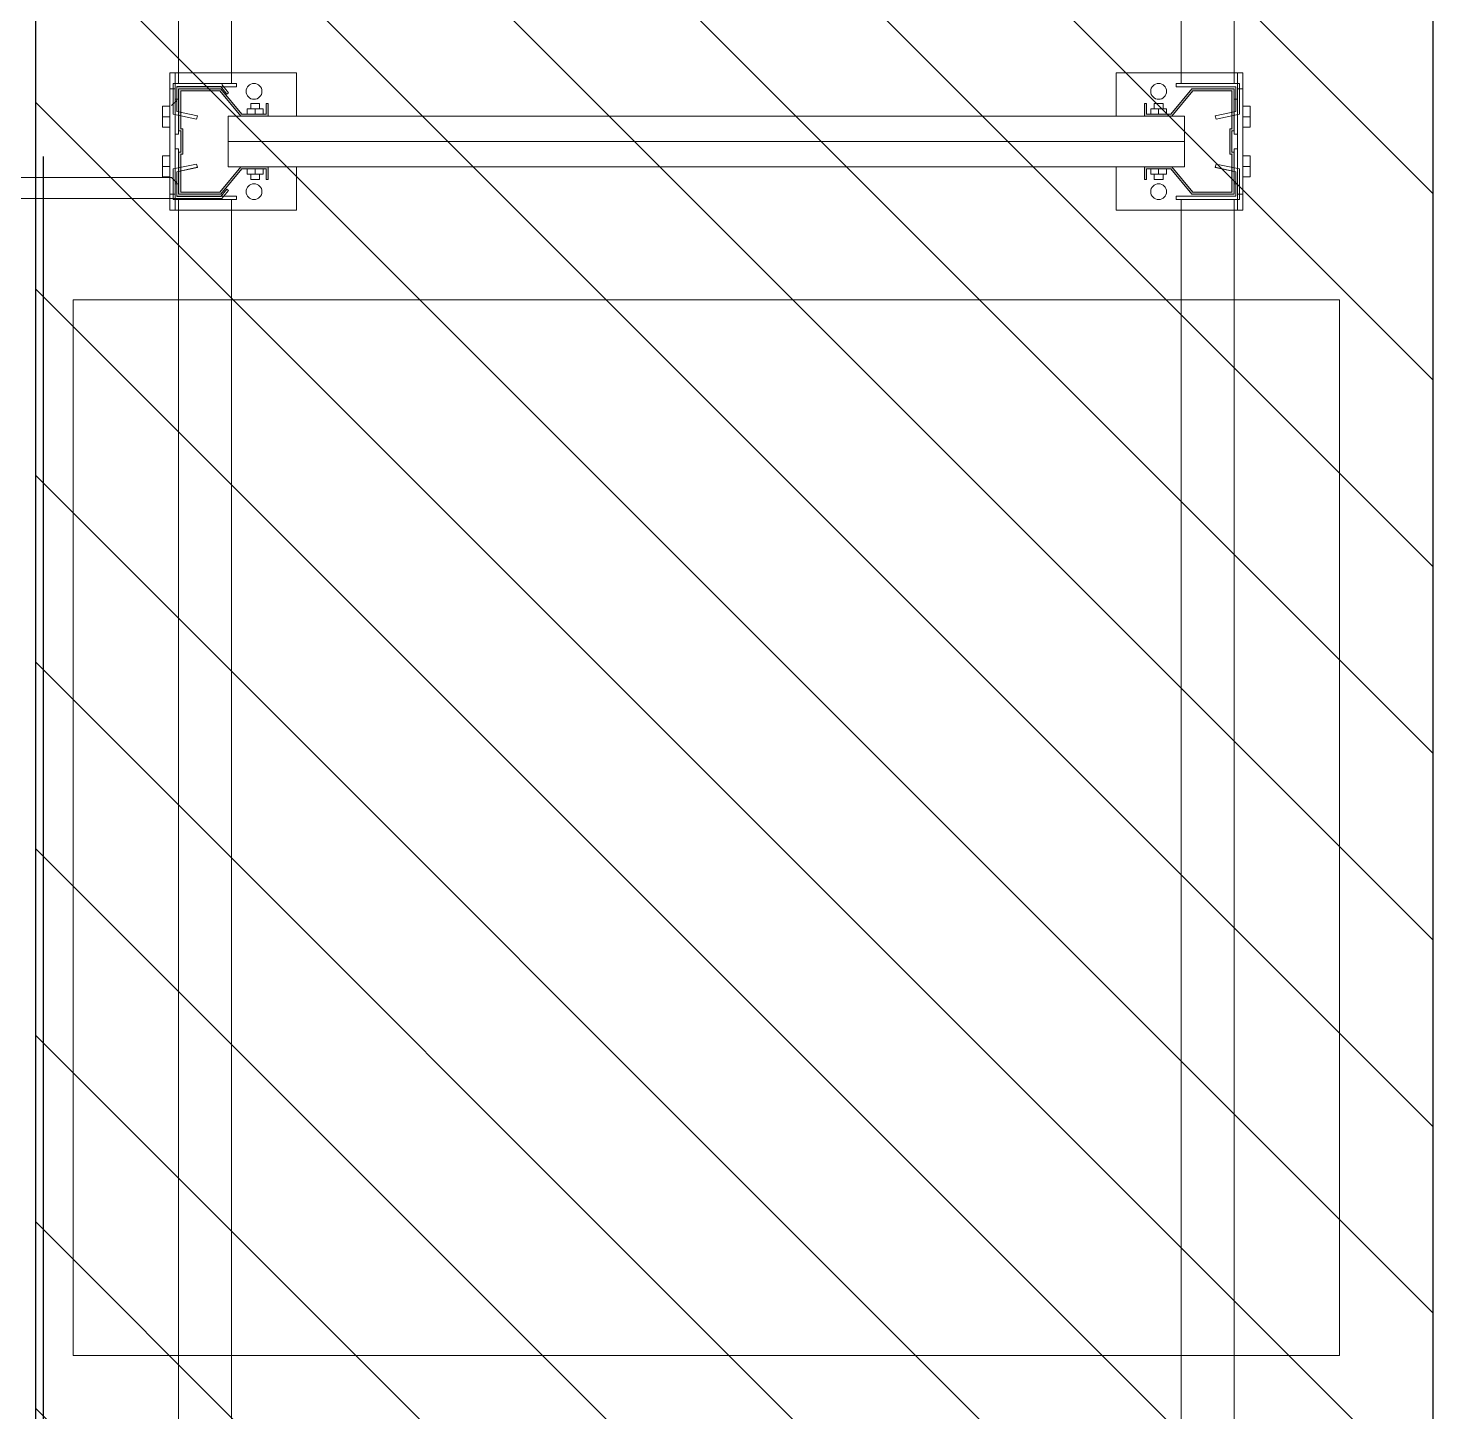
# Model space of a CAD drawing. Header units: metres. Extents: x 0 to 8715937, y -236336 to 216.
# Drawn here: x 146.633 to 147.964, y 74.391 to 75.702 of the extents above; entities that cross this region are included whole.
import ezdxf

# ---------------------------------------------------------------- set-up
doc = ezdxf.new("R2010")
doc.units = ezdxf.units.M
doc.header["$MEASUREMENT"] = 0
doc.linetypes.add('ACAD_ISO10W100', pattern=[18, 12, -3, 0, -3])
for name, color, linetype in [('0-BLOCK-EQUIPAMIENTO', 7, 'Continuous'), ('0-BLOCK-ESTRUCTURA', 7, 'Continuous'), ('AAA BAST', 5, 'Continuous'), ('AAA CONECT', 3, 'Continuous'), ('AAA LARG', 1, 'Continuous'), ('AAA PALLETS', 7, 'Continuous'), ('EJES', 251, 'ACAD_ISO10W100'), ('INSTALACIONES', 165, 'Continuous')]:
    doc.layers.add(name, color=color, linetype=linetype)

# ---------------------------------------------------------------- blocks, each defined once
blk = doc.blocks.new('DPM-ESTRUCTURA')
at = {"layer": 'EJES', "ltscale": 0.4}
blk.add_line((58.9278, 41.5801), (58.9278, 112.3301), dxfattribs=at)
blk = doc.blocks.new('1A MODULO D FTE')
at = {"layer": 'AAA BAST', "lineweight": 5}
for points in [[(-2.34, 0.415), (-2.34, 0.417), (-2.35, 0.417), (-2.35, 0.44), (-2.326, 0.46), (-2.326, 0.5), (-2.366, 0.5), (-2.366, 0.498), (-2.386, 0.498), (-2.386, 0.5), (-2.426, 0.5), (-2.426, 0.46), (-2.402, 0.44), (-2.402, 0.417), (-2.412, 0.417), (-2.412, 0.415), (-2.4, 0.415), (-2.4, 0.4409), (-2.424, 0.4609), (-2.424, 0.498), (-2.388, 0.498), (-2.388, 0.496), (-2.364, 0.496), (-2.364, 0.498), (-2.328, 0.498), (-2.328, 0.4609), (-2.352, 0.4409), (-2.352, 0.415)], [(-0.012, 0.415), (-0.012, 0.417), (-0.002, 0.417), (-0.002, 0.44), (-0.026, 0.46), (-0.026, 0.5), (0.014, 0.5), (0.014, 0.498), (0.034, 0.498), (0.034, 0.5), (0.074, 0.5), (0.074, 0.46), (0.05, 0.44), (0.05, 0.417), (0.06, 0.417), (0.06, 0.415), (0.048, 0.415), (0.048, 0.4409), (0.072, 0.4609), (0.072, 0.498), (0.036, 0.498), (0.036, 0.496), (0.012, 0.496), (0.012, 0.498), (-0.024, 0.498), (-0.024, 0.4609), (0, 0.4409), (0, 0.415)], [(-2.34, -0.415), (-2.34, -0.417), (-2.35, -0.417), (-2.35, -0.44), (-2.326, -0.46), (-2.326, -0.5), (-2.366, -0.5), (-2.366, -0.498), (-2.386, -0.498), (-2.386, -0.5), (-2.426, -0.5), (-2.426, -0.46), (-2.402, -0.44), (-2.402, -0.417), (-2.412, -0.417), (-2.412, -0.415), (-2.4, -0.415), (-2.4, -0.4409), (-2.424, -0.4609), (-2.424, -0.498), (-2.388, -0.498), (-2.388, -0.496), (-2.364, -0.496), (-2.364, -0.498), (-2.328, -0.498), (-2.328, -0.4609), (-2.352, -0.4409), (-2.352, -0.415)], [(-0.012, -0.415), (-0.012, -0.417), (-0.002, -0.417), (-0.002, -0.44), (-0.026, -0.46), (-0.026, -0.5), (0.014, -0.5), (0.014, -0.498), (0.034, -0.498), (0.034, -0.5), (0.074, -0.5), (0.074, -0.46), (0.05, -0.44), (0.05, -0.417), (0.06, -0.417), (0.06, -0.415), (0.048, -0.415), (0.048, -0.4409), (0.072, -0.4609), (0.072, -0.498), (0.036, -0.498), (0.036, -0.496), (0.012, -0.496), (0.012, -0.498), (-0.024, -0.498), (-0.024, -0.4609), (0, -0.4409), (0, -0.415)]]:
    blk.add_hatch(color=251, dxfattribs=at).paths.add_polyline_path(points)
at = {"layer": 'AAA BAST', "color": 251, "lineweight": 5}
for p, q in [((-2.426, 0.5082), (-2.441, 0.5082)), ((-2.441, 0.5082), (-2.441, 0.3882)), ((-2.326, 0.5082), (-2.426, 0.5082)), ((-2.426, 0.5082), (-2.426, 0.5032)), ((-2.3895, 0.5152), (-2.4095, 0.5152)), ((-2.4095, 0.5082), (-2.4095, 0.5152)), ((-2.3995, 0.5082), (-2.3995, 0.5152)), ((-2.3895, 0.5082), (-2.3895, 0.5152)), ((-2.3625, 0.5152), (-2.3425, 0.5152)), ((-2.3625, 0.5082), (-2.3625, 0.5152)), ((-2.3525, 0.5082), (-2.3525, 0.5152)), ((-2.3425, 0.5082), (-2.3425, 0.5152)), ((-2.326, 0.5032), (-2.326, 0.5082)), ((-2.311, 0.5082), (-2.326, 0.5082)), ((-2.311, 0.3882), (-2.311, 0.5082)), ((-0.041, 0.3882), (-0.041, 0.5082)), ((-0.041, 0.5082), (-0.026, 0.5082)), ((-0.026, 0.5032), (-0.026, 0.5082)), ((-0.026, 0.5082), (0.074, 0.5082)), ((0.0105, 0.5152), (-0.0095, 0.5152)), ((-0.0095, 0.5082), (-0.0095, 0.5152)), ((0.0005, 0.5082), (0.0005, 0.5152)), ((0.0105, 0.5082), (0.0105, 0.5152)), ((0.0375, 0.5152), (0.0575, 0.5152)), ((0.0375, 0.5082), (0.0375, 0.5152)), ((0.0475, 0.5082), (0.0475, 0.5152)), ((0.0575, 0.5082), (0.0575, 0.5152)), ((0.074, 0.5082), (0.074, 0.5032)), ((0.074, 0.5082), (0.089, 0.5082)), ((0.089, 0.5082), (0.089, 0.3882)), ((-2.426, 0.5032), (-2.441, 0.5032)), ((-2.426, 0.5032), (-2.326, 0.5032)), ((-2.386, 0.5), (-2.426, 0.5)), ((-2.426, 0.5), (-2.426, 0.46)), ((-2.424, 0.498), (-2.424, 0.4609)), ((-2.388, 0.498), (-2.424, 0.498)), ((-2.416, 0.5), (-2.416, 0.5032)), ((-2.416, 0.5032), (-2.383, 0.5032)), ((-2.388, 0.498), (-2.388, 0.496)), ((-2.364, 0.496), (-2.388, 0.496)), ((-2.386, 0.5), (-2.386, 0.498)), ((-2.386, 0.5), (-2.383, 0.5)), ((-2.366, 0.498), (-2.386, 0.498)), ((-2.383, 0.5), (-2.383, 0.5032)), ((-2.369, 0.5), (-2.369, 0.5032)), ((-2.366, 0.5), (-2.369, 0.5)), ((-2.326, 0.5), (-2.366, 0.5)), ((-2.366, 0.5), (-2.366, 0.498)), ((-2.328, 0.498), (-2.364, 0.498)), ((-2.364, 0.498), (-2.364, 0.496)), ((-2.336, 0.5), (-2.336, 0.5032)), ((-2.328, 0.498), (-2.328, 0.4609)), ((-2.326, 0.5032), (-2.311, 0.5032)), ((-2.326, 0.5), (-2.326, 0.46)), ((-0.026, 0.5032), (-0.041, 0.5032)), ((0.074, 0.5032), (-0.026, 0.5032)), ((-0.026, 0.5), (0.014, 0.5)), ((-0.026, 0.5), (-0.026, 0.46)), ((-0.024, 0.498), (-0.024, 0.4609)), ((-0.024, 0.498), (0.012, 0.498)), ((-0.016, 0.5), (-0.016, 0.5032)), ((0.012, 0.498), (0.012, 0.496)), ((0.012, 0.496), (0.036, 0.496)), ((0.014, 0.5), (0.014, 0.498)), ((0.014, 0.5), (0.017, 0.5)), ((0.014, 0.498), (0.034, 0.498)), ((0.017, 0.5), (0.017, 0.5032)), ((0.031, 0.5), (0.031, 0.5032)), ((0.064, 0.5032), (0.031, 0.5032)), ((0.034, 0.5), (0.031, 0.5)), ((0.034, 0.5), (0.074, 0.5)), ((0.034, 0.5), (0.034, 0.498)), ((0.036, 0.498), (0.072, 0.498)), ((0.036, 0.498), (0.036, 0.496)), ((0.064, 0.5), (0.064, 0.5032)), ((0.072, 0.498), (0.072, 0.4609)), ((0.074, 0.5032), (0.089, 0.5032)), ((0.074, 0.5), (0.074, 0.46)), ((-2.426, 0.46), (-2.402, 0.44)), ((-2.424, 0.4609), (-2.4, 0.4409)), ((-2.4, 0.453), (-2.376, 0.453)), ((-2.4, -0.453), (-2.4, 0.453)), ((-2.376, 0.453), (-2.352, 0.453)), ((-2.376, -0.453), (-2.376, 0.453)), ((-2.328, 0.4609), (-2.352, 0.4409)), ((-2.352, -0.453), (-2.352, 0.453)), ((-2.326, 0.46), (-2.35, 0.44)), ((-0.026, 0.46), (-0.002, 0.44)), ((-0.024, 0.4609), (0, 0.4409)), ((0.024, 0.453), (0, 0.453)), ((0, -0.453), (0, 0.453)), ((0.048, 0.453), (0.024, 0.453)), ((0.024, -0.453), (0.024, 0.453)), ((0.072, 0.4609), (0.048, 0.4409)), ((0.048, -0.453), (0.048, 0.453)), ((0.074, 0.46), (0.05, 0.44)), ((-2.402, 0.44), (-2.402, 0.417)), ((-2.4, 0.4409), (-2.4, 0.415)), ((-2.352, 0.4409), (-2.352, 0.415)), ((-2.35, 0.44), (-2.35, 0.417)), ((-0.002, 0.44), (-0.002, 0.417)), ((0, 0.4409), (0, 0.415)), ((0.048, 0.4409), (0.048, 0.415)), ((0.05, 0.44), (0.05, 0.417)), ((-2.402, 0.436), (-2.407, 0.436)), ((-2.407, 0.421), (-2.407, 0.436)), ((-2.402, 0.4285), (-2.407, 0.4285)), ((-2.345, 0.436), (-2.35, 0.436)), ((-2.35, 0.421), (-2.35, 0.436)), ((-2.345, 0.4285), (-2.35, 0.4285)), ((-2.345, 0.421), (-2.345, 0.436)), ((-2.345, 0.4328), (-2.34, 0.4328)), ((-2.34, 0.4243), (-2.34, 0.4328)), ((-0.007, 0.4328), (-0.012, 0.4328)), ((-0.012, 0.4243), (-0.012, 0.4328)), ((-0.007, 0.436), (-0.002, 0.436)), ((-0.007, 0.421), (-0.007, 0.436)), ((-0.007, 0.4285), (-0.002, 0.4285)), ((-0.002, 0.421), (-0.002, 0.436)), ((0.05, 0.436), (0.055, 0.436)), ((0.05, 0.4285), (0.055, 0.4285)), ((0.055, 0.421), (0.055, 0.436)), ((-2.402, 0.417), (-2.412, 0.417)), ((-2.412, 0.417), (-2.412, 0.415)), ((-2.4, 0.415), (-2.412, 0.415)), ((-2.402, 0.421), (-2.407, 0.421)), ((-2.352, 0.415), (-2.34, 0.415)), ((-2.345, 0.421), (-2.35, 0.421)), ((-2.35, 0.417), (-2.34, 0.417)), ((-2.345, 0.4243), (-2.34, 0.4243)), ((-2.34, 0.415), (-2.34, 0.417)), ((-0.007, 0.4243), (-0.012, 0.4243)), ((-0.002, 0.417), (-0.012, 0.417)), ((-0.012, 0.415), (-0.012, 0.417)), ((0, 0.415), (-0.012, 0.415)), ((-0.007, 0.421), (-0.002, 0.421)), ((0.048, 0.415), (0.06, 0.415)), ((0.05, 0.421), (0.055, 0.421)), ((0.05, 0.417), (0.06, 0.417)), ((0.06, 0.417), (0.06, 0.415)), ((-2.441, 0.3882), (-2.4, 0.3882)), ((-2.352, 0.3882), (-2.311, 0.3882)), ((0, 0.3882), (-0.041, 0.3882)), ((0.089, 0.3882), (0.048, 0.3882)), ((-2.441, -0.5082), (-2.441, -0.3882)), ((-2.441, -0.3882), (-2.4, -0.3882)), ((-2.352, -0.3882), (-2.311, -0.3882)), ((-2.311, -0.3882), (-2.311, -0.5082)), ((0, -0.3882), (-0.041, -0.3882)), ((-0.041, -0.3882), (-0.041, -0.5082)), ((0.089, -0.3882), (0.048, -0.3882)), ((0.089, -0.5082), (0.089, -0.3882)), ((-2.4, -0.415), (-2.412, -0.415)), ((-2.412, -0.417), (-2.412, -0.415)), ((-2.402, -0.417), (-2.412, -0.417)), ((-2.402, -0.4199), (-2.407, -0.4199)), ((-2.407, -0.4349), (-2.407, -0.4199)), ((-2.402, -0.44), (-2.402, -0.417)), ((-2.4, -0.4409), (-2.4, -0.415)), ((-2.352, -0.4409), (-2.352, -0.415)), ((-2.352, -0.415), (-2.34, -0.415)), ((-2.35, -0.44), (-2.35, -0.417)), ((-2.35, -0.417), (-2.34, -0.417)), ((-2.345, -0.4199), (-2.35, -0.4199)), ((-2.35, -0.4349), (-2.35, -0.4199)), ((-2.345, -0.4349), (-2.345, -0.4199)), ((-2.345, -0.4232), (-2.34, -0.4232)), ((-2.34, -0.415), (-2.34, -0.417)), ((-2.34, -0.4317), (-2.34, -0.4232)), ((0, -0.415), (-0.012, -0.415)), ((-0.012, -0.415), (-0.012, -0.417)), ((-0.002, -0.417), (-0.012, -0.417)), ((-0.007, -0.4232), (-0.012, -0.4232)), ((-0.012, -0.4317), (-0.012, -0.4232)), ((-0.007, -0.4199), (-0.002, -0.4199)), ((-0.007, -0.4349), (-0.007, -0.4199)), ((-0.002, -0.44), (-0.002, -0.417)), ((-0.002, -0.4349), (-0.002, -0.4199)), ((0, -0.4409), (0, -0.415)), ((0.048, -0.4409), (0.048, -0.415)), ((0.048, -0.415), (0.06, -0.415)), ((0.05, -0.44), (0.05, -0.417)), ((0.05, -0.417), (0.06, -0.417)), ((0.05, -0.4199), (0.055, -0.4199)), ((0.055, -0.4349), (0.055, -0.4199)), ((0.06, -0.417), (0.06, -0.415)), ((-2.402, -0.4274), (-2.407, -0.4274)), ((-2.402, -0.4349), (-2.407, -0.4349)), ((-2.345, -0.4274), (-2.35, -0.4274)), ((-2.345, -0.4349), (-2.35, -0.4349)), ((-2.345, -0.4317), (-2.34, -0.4317)), ((-0.007, -0.4317), (-0.012, -0.4317)), ((-0.007, -0.4274), (-0.002, -0.4274)), ((-0.007, -0.4349), (-0.002, -0.4349)), ((0.05, -0.4274), (0.055, -0.4274)), ((0.05, -0.4349), (0.055, -0.4349)), ((-2.426, -0.46), (-2.402, -0.44)), ((-2.424, -0.4609), (-2.4, -0.4409)), ((-2.328, -0.4609), (-2.352, -0.4409)), ((-2.326, -0.46), (-2.35, -0.44)), ((-0.026, -0.46), (-0.002, -0.44)), ((-0.024, -0.4609), (0, -0.4409)), ((0.072, -0.4609), (0.048, -0.4409)), ((0.074, -0.46), (0.05, -0.44)), ((-2.426, -0.5), (-2.426, -0.46)), ((-2.424, -0.498), (-2.424, -0.4609)), ((-2.4, -0.453), (-2.376, -0.453)), ((-2.376, -0.453), (-2.352, -0.453)), ((-2.328, -0.498), (-2.328, -0.4609)), ((-2.326, -0.5), (-2.326, -0.46)), ((-0.026, -0.5), (-0.026, -0.46)), ((-0.024, -0.498), (-0.024, -0.4609)), ((0.024, -0.453), (0, -0.453)), ((0.048, -0.453), (0.024, -0.453)), ((0.072, -0.498), (0.072, -0.4609)), ((0.074, -0.5), (0.074, -0.46)), ((-2.426, -0.5032), (-2.441, -0.5032)), ((-2.386, -0.5), (-2.426, -0.5)), ((-2.426, -0.5032), (-2.326, -0.5032)), ((-2.426, -0.5082), (-2.426, -0.5032)), ((-2.388, -0.498), (-2.424, -0.498)), ((-2.416, -0.5), (-2.416, -0.5032)), ((-2.416, -0.5032), (-2.383, -0.5032)), ((-2.388, -0.498), (-2.388, -0.496)), ((-2.364, -0.496), (-2.388, -0.496)), ((-2.366, -0.498), (-2.386, -0.498)), ((-2.386, -0.5), (-2.386, -0.498)), ((-2.386, -0.5), (-2.383, -0.5)), ((-2.383, -0.5), (-2.383, -0.5032)), ((-2.369, -0.5), (-2.369, -0.5032)), ((-2.366, -0.5), (-2.369, -0.5)), ((-2.366, -0.5), (-2.366, -0.498)), ((-2.326, -0.5), (-2.366, -0.5)), ((-2.364, -0.498), (-2.364, -0.496)), ((-2.328, -0.498), (-2.364, -0.498)), ((-2.336, -0.5), (-2.336, -0.5032)), ((-2.326, -0.5032), (-2.326, -0.5082)), ((-2.326, -0.5032), (-2.311, -0.5032)), ((-0.026, -0.5032), (-0.041, -0.5032)), ((-0.026, -0.5), (0.014, -0.5)), ((0.074, -0.5032), (-0.026, -0.5032)), ((-0.026, -0.5032), (-0.026, -0.5082)), ((-0.024, -0.498), (0.012, -0.498)), ((-0.016, -0.5), (-0.016, -0.5032)), ((0.012, -0.498), (0.012, -0.496)), ((0.012, -0.496), (0.036, -0.496)), ((0.014, -0.498), (0.034, -0.498)), ((0.014, -0.5), (0.014, -0.498)), ((0.014, -0.5), (0.017, -0.5)), ((0.017, -0.5), (0.017, -0.5032)), ((0.031, -0.5), (0.031, -0.5032)), ((0.034, -0.5), (0.031, -0.5)), ((0.064, -0.5032), (0.031, -0.5032)), ((0.034, -0.5), (0.034, -0.498)), ((0.034, -0.5), (0.074, -0.5)), ((0.036, -0.498), (0.036, -0.496)), ((0.036, -0.498), (0.072, -0.498)), ((0.064, -0.5), (0.064, -0.5032)), ((0.074, -0.5082), (0.074, -0.5032)), ((0.074, -0.5032), (0.089, -0.5032)), ((-2.426, -0.5082), (-2.441, -0.5082)), ((-2.326, -0.5082), (-2.426, -0.5082)), ((-2.4095, -0.5082), (-2.4095, -0.5152)), ((-2.3895, -0.5152), (-2.4095, -0.5152)), ((-2.3995, -0.5082), (-2.3995, -0.5152)), ((-2.3895, -0.5082), (-2.3895, -0.5152)), ((-2.3625, -0.5082), (-2.3625, -0.5152)), ((-2.3625, -0.5152), (-2.3425, -0.5152)), ((-2.3525, -0.5082), (-2.3525, -0.5152)), ((-2.3425, -0.5082), (-2.3425, -0.5152)), ((-2.311, -0.5082), (-2.326, -0.5082)), ((-0.041, -0.5082), (-0.026, -0.5082)), ((-0.026, -0.5082), (0.074, -0.5082)), ((-0.0095, -0.5082), (-0.0095, -0.5152)), ((0.0105, -0.5152), (-0.0095, -0.5152)), ((0.0005, -0.5082), (0.0005, -0.5152)), ((0.0105, -0.5082), (0.0105, -0.5152)), ((0.0375, -0.5082), (0.0375, -0.5152)), ((0.0375, -0.5152), (0.0575, -0.5152)), ((0.0475, -0.5082), (0.0475, -0.5152)), ((0.0575, -0.5082), (0.0575, -0.5152)), ((0.074, -0.5082), (0.089, -0.5082))]:
    blk.add_line(p, q, dxfattribs=at)
for centre in [(-2.4235, 0.4285), (-2.3285, 0.4285), (-0.0235, 0.4285), (0.0715, 0.4285), (-2.4235, -0.4285), (-2.3285, -0.4285), (-0.0235, -0.4285), (0.0715, -0.4285)]:
    blk.add_circle(centre, 0.0075, dxfattribs=at)
at = {"layer": 'AAA CONECT', "color": 251, "lineweight": 5}
for p, q in [((-2.4223, -0.4527), (-2.43, -0.4591)), ((-2.421, -0.4542), (-2.428, -0.46)), ((-2.428, -0.5016), (-2.428, -0.46)), ((-2.4223, -0.4527), (-2.421, -0.4542)), ((-2.3297, -0.4527), (-2.331, -0.4542)), ((-2.331, -0.4542), (-2.324, -0.46)), ((-2.3297, -0.4527), (-2.322, -0.4591)), ((-2.324, -0.5016), (-2.324, -0.46)), ((-0.0223, -0.4527), (-0.03, -0.4591)), ((-0.021, -0.4542), (-0.028, -0.46)), ((-0.028, -0.5016), (-0.028, -0.46)), ((-0.0223, -0.4527), (-0.021, -0.4542)), ((-2.428, -0.5016), (-2.415, -0.5016)), ((-2.41, -0.5066), (-2.415, -0.5016)), ((-2.342, -0.5066), (-2.337, -0.5016)), ((-2.324, -0.5016), (-2.337, -0.5016)), ((-0.028, -0.5016), (-0.015, -0.5016)), ((-0.01, -0.5066), (-0.015, -0.5016))]:
    blk.add_line(p, q, dxfattribs=at)
at = {"layer": 'AAA CONECT', "color": 251, "lineweight": 5, "ltscale": 0.21}
for p, q in [((-2.43, -0.4591), (-2.43, -0.7909)), ((-0.03, -0.4591), (-0.03, -0.7909)), ((-2.41, -0.5066), (-2.41, -0.7434)), ((-0.01, -0.5066), (-0.01, -0.7434))]:
    blk.add_line(p, q, dxfattribs=at)
at = {"layer": 'AAA LARG', "color": 251, "lineweight": 5}
for p, q in [((-2.35, 0.505), (-2.3547, 0.4829)), ((-2.3474, 0.5018), (-2.3516, 0.4822)), ((-2.35, 0.505), (-2.321, 0.505)), ((-2.3242, 0.5018), (-2.3474, 0.5018)), ((-2.3242, 0.445), (-2.3242, 0.5018)), ((-2.321, 0.505), (-2.321, 0.445)), ((-2.321, 0.5), (-0.031, 0.5)), ((-0.002, 0.505), (-0.031, 0.505)), ((-0.031, 0.505), (-0.031, 0.445)), ((-0.0278, 0.445), (-0.0278, 0.5018)), ((-0.0278, 0.5018), (-0.0046, 0.5018)), ((-0.0046, 0.5018), (-0.0004, 0.4822)), ((-0.002, 0.505), (0.0027, 0.4829)), ((-2.3516, 0.4822), (-2.3547, 0.4829)), ((-0.0004, 0.4822), (0.0027, 0.4829)), ((-2.321, 0.445), (-2.3242, 0.445)), ((-2.321, 0.45), (-0.031, 0.45)), ((-0.031, 0.445), (-0.0278, 0.445)), ((-2.321, -0.445), (-2.3242, -0.445)), ((-2.3242, -0.445), (-2.3242, -0.5018)), ((-2.321, -0.505), (-2.321, -0.445)), ((-2.321, -0.45), (-0.031, -0.45)), ((-0.031, -0.505), (-0.031, -0.445)), ((-0.031, -0.445), (-0.0278, -0.445)), ((-0.0278, -0.445), (-0.0278, -0.5018)), ((-2.3516, -0.4822), (-2.3547, -0.4829)), ((-2.35, -0.505), (-2.3547, -0.4829)), ((-2.3474, -0.5018), (-2.3516, -0.4822)), ((-0.0046, -0.5018), (-0.0004, -0.4822)), ((-0.002, -0.505), (0.0027, -0.4829)), ((-0.0004, -0.4822), (0.0027, -0.4829)), ((-2.35, -0.505), (-2.321, -0.505)), ((-2.3242, -0.5018), (-2.3474, -0.5018)), ((-2.321, -0.5), (-0.031, -0.5)), ((-0.002, -0.505), (-0.031, -0.505)), ((-0.0278, -0.5018), (-0.0046, -0.5018))]:
    blk.add_line(p, q, dxfattribs=at)
at = {"layer": 'AAA PALLETS', "color": 251, "lineweight": 5, "ltscale": 0.21}
for p, q in [((-0.126, 0.6), (-1.126, 0.6)), ((-1.126, 0.6), (-1.126, -0.6)), ((-0.126, -0.6), (-0.126, 0.6)), ((-1.126, -0.6), (-0.126, -0.6))]:
    blk.add_line(p, q, dxfattribs=at)
blk = doc.blocks.new('DPM-EQUIPAMIENTO')
at = {"layer": 'INSTALACIONES', "ltscale": 0.1}
h = blk.add_hatch(dxfattribs=at)
h.set_pattern_fill('ANSI31', color=256, angle=-90)
h.set_pattern_definition([(315, (-83.11901, 870.19236), (0.088388348, 0.088388348), [])])
h.paths.add_polyline_path([(60.2442, 87.7545), (60.2442, 73.2183), (58.9206, 73.2183), (58.9206, 87.7545)])
blk.add_lwpolyline([(60.2442, 87.7545), (60.2442, 73.1703), (58.9206, 73.1703), (58.9206, 87.7545)], close=True, dxfattribs=at)
at = {"layer": 'AAA BAST', "xscale": -1, "rotation": 270}
for p in [(59.5558, 77.9703), (59.5558, 75.5703)]:
    blk.add_blockref('1A MODULO D FTE', p, dxfattribs=at)

msp = doc.modelspace()

# ---------------------------------------------------------------- hatches: boundary and pattern name
at = {"layer": 'AAA BAST', "lineweight": 5}
for points in [[(146.8608, 75.5583), (146.8588, 75.5583), (146.8588, 75.5683), (146.8358, 75.5683), (146.8158, 75.5443), (146.7758, 75.5443), (146.7758, 75.5843), (146.7778, 75.5843), (146.7778, 75.6043), (146.7758, 75.6043), (146.7758, 75.6443), (146.8158, 75.6443), (146.8358, 75.6203), (146.8588, 75.6203), (146.8588, 75.6303), (146.8608, 75.6303), (146.8608, 75.6183), (146.8349, 75.6183), (146.8149, 75.6423), (146.7778, 75.6423), (146.7778, 75.6063), (146.7798, 75.6063), (146.7798, 75.5823), (146.7778, 75.5823), (146.7778, 75.5463), (146.8149, 75.5463), (146.8349, 75.5703), (146.8608, 75.5703)], [(146.8608, 75.6303), (146.8588, 75.6303), (146.8588, 75.6203), (146.8358, 75.6203), (146.8158, 75.6443), (146.7758, 75.6443), (146.7758, 75.6043), (146.7778, 75.6043), (146.7778, 75.5843), (146.7758, 75.5843), (146.7758, 75.5443), (146.8158, 75.5443), (146.8358, 75.5683), (146.8588, 75.5683), (146.8588, 75.5583), (146.8608, 75.5583), (146.8608, 75.5703), (146.8349, 75.5703), (146.8149, 75.5463), (146.7778, 75.5463), (146.7778, 75.5823), (146.7798, 75.5823), (146.7798, 75.6063), (146.7778, 75.6063), (146.7778, 75.6423), (146.8149, 75.6423), (146.8349, 75.6183), (146.8608, 75.6183)], [(147.6908, 75.5583), (147.6928, 75.5583), (147.6928, 75.5683), (147.7158, 75.5683), (147.7358, 75.5443), (147.7758, 75.5443), (147.7758, 75.5843), (147.7738, 75.5843), (147.7738, 75.6043), (147.7758, 75.6043), (147.7758, 75.6443), (147.7358, 75.6443), (147.7158, 75.6203), (147.6928, 75.6203), (147.6928, 75.6303), (147.6908, 75.6303), (147.6908, 75.6183), (147.7167, 75.6183), (147.7367, 75.6423), (147.7738, 75.6423), (147.7738, 75.6063), (147.7718, 75.6063), (147.7718, 75.5823), (147.7738, 75.5823), (147.7738, 75.5463), (147.7367, 75.5463), (147.7167, 75.5703), (147.6908, 75.5703)], [(147.6908, 75.6303), (147.6928, 75.6303), (147.6928, 75.6203), (147.7158, 75.6203), (147.7358, 75.6443), (147.7758, 75.6443), (147.7758, 75.6043), (147.7738, 75.6043), (147.7738, 75.5843), (147.7758, 75.5843), (147.7758, 75.5443), (147.7358, 75.5443), (147.7158, 75.5683), (147.6928, 75.5683), (147.6928, 75.5583), (147.6908, 75.5583), (147.6908, 75.5703), (147.7167, 75.5703), (147.7367, 75.5463), (147.7738, 75.5463), (147.7738, 75.5823), (147.7718, 75.5823), (147.7718, 75.6063), (147.7738, 75.6063), (147.7738, 75.6423), (147.7367, 75.6423), (147.7167, 75.6183), (147.6908, 75.6183)]]:
    msp.add_hatch(color=251, dxfattribs=at).paths.add_polyline_path(points)

# ---------------------------------------------------------------- linework, layer by layer
at = {"layer": 'AAA BAST', "color": 251, "lineweight": 5}
for p, q in [((146.7676, 75.6443), (146.7676, 75.6593)), ((146.7676, 75.6593), (146.8876, 75.6593)), ((146.8876, 75.6593), (146.7676, 75.6593)), ((146.7676, 75.6593), (146.7676, 75.6443)), ((146.7726, 75.6443), (146.7726, 75.6593)), ((146.7726, 75.6443), (146.7726, 75.6593)), ((146.8876, 75.6593), (146.8876, 75.6183)), ((146.8876, 75.6183), (146.8876, 75.6593)), ((147.784, 75.6593), (147.664, 75.6593)), ((147.664, 75.6593), (147.664, 75.6183)), ((147.664, 75.6183), (147.664, 75.6593)), ((147.664, 75.6593), (147.784, 75.6593)), ((147.779, 75.6443), (147.779, 75.6593)), ((147.779, 75.6443), (147.779, 75.6593)), ((147.784, 75.6443), (147.784, 75.6593)), ((147.784, 75.6593), (147.784, 75.6443)), ((146.7676, 75.5443), (146.7676, 75.6443)), ((146.7676, 75.6443), (146.7726, 75.6443)), ((146.7726, 75.6443), (146.7676, 75.6443)), ((146.7676, 75.6443), (146.7676, 75.5443)), ((146.7726, 75.6443), (146.7726, 75.5443)), ((146.7726, 75.5443), (146.7726, 75.6443)), ((146.7758, 75.6043), (146.7758, 75.6443)), ((146.7758, 75.6443), (146.8158, 75.6443)), ((146.7758, 75.6443), (146.7758, 75.6043)), ((146.7758, 75.6443), (146.8158, 75.6443)), ((146.7778, 75.6423), (146.8149, 75.6423)), ((146.7778, 75.6063), (146.7778, 75.6423)), ((146.7778, 75.6423), (146.8149, 75.6423)), ((146.7778, 75.6423), (146.7778, 75.6063)), ((146.8149, 75.6423), (146.8349, 75.6183)), ((146.8149, 75.6423), (146.8349, 75.6183)), ((146.8158, 75.6443), (146.8358, 75.6203)), ((146.8158, 75.6443), (146.8358, 75.6203)), ((147.7358, 75.6443), (147.7158, 75.6203)), ((147.7358, 75.6443), (147.7158, 75.6203)), ((147.7367, 75.6423), (147.7167, 75.6183)), ((147.7367, 75.6423), (147.7167, 75.6183)), ((147.7758, 75.6443), (147.7358, 75.6443)), ((147.7758, 75.6443), (147.7358, 75.6443)), ((147.7738, 75.6423), (147.7367, 75.6423)), ((147.7738, 75.6423), (147.7367, 75.6423)), ((147.7738, 75.6063), (147.7738, 75.6423)), ((147.7738, 75.6423), (147.7738, 75.6063)), ((147.7758, 75.6043), (147.7758, 75.6443)), ((147.7758, 75.6443), (147.7758, 75.6043)), ((147.779, 75.6443), (147.779, 75.5443)), ((147.784, 75.6443), (147.779, 75.6443)), ((147.779, 75.5443), (147.779, 75.6443)), ((147.779, 75.6443), (147.784, 75.6443)), ((147.784, 75.5443), (147.784, 75.6443)), ((147.784, 75.6443), (147.784, 75.5443)), ((146.7606, 75.6078), (146.7606, 75.6278)), ((146.7676, 75.6278), (146.7606, 75.6278)), ((146.7606, 75.6078), (146.7606, 75.6278)), ((146.7676, 75.6278), (146.7606, 75.6278)), ((146.7758, 75.6343), (146.7726, 75.6343)), ((146.7726, 75.6343), (146.7726, 75.6013)), ((146.7758, 75.6343), (146.7726, 75.6343)), ((146.8409, 75.6203), (146.8409, 75.6253)), ((146.8409, 75.6253), (146.8559, 75.6253)), ((146.8409, 75.6253), (146.8409, 75.6203)), ((146.8409, 75.6253), (146.8559, 75.6253)), ((146.8441, 75.6253), (146.8441, 75.6303)), ((146.8441, 75.6303), (146.8526, 75.6303)), ((146.8484, 75.6203), (146.8484, 75.6253)), ((146.8484, 75.6253), (146.8484, 75.6203)), ((146.8526, 75.6253), (146.8526, 75.6303)), ((146.8559, 75.6203), (146.8559, 75.6253)), ((146.8559, 75.6253), (146.8559, 75.6203)), ((146.8588, 75.6203), (146.8588, 75.6303)), ((146.8588, 75.6303), (146.8608, 75.6303)), ((146.8588, 75.6203), (146.8588, 75.6303)), ((146.8608, 75.6303), (146.8588, 75.6303)), ((146.8608, 75.6183), (146.8608, 75.6303)), ((146.8608, 75.6183), (146.8608, 75.6303)), ((147.6908, 75.6183), (147.6908, 75.6303)), ((147.6928, 75.6303), (147.6908, 75.6303)), ((147.6908, 75.6183), (147.6908, 75.6303)), ((147.6908, 75.6303), (147.6928, 75.6303)), ((147.6928, 75.6203), (147.6928, 75.6303)), ((147.6928, 75.6203), (147.6928, 75.6303)), ((147.6968, 75.6203), (147.6968, 75.6253)), ((147.6968, 75.6253), (147.7118, 75.6253)), ((147.6968, 75.6253), (147.6968, 75.6203)), ((147.6968, 75.6253), (147.7118, 75.6253)), ((147.7001, 75.6253), (147.7001, 75.6303)), ((147.7001, 75.6303), (147.7086, 75.6303)), ((147.7043, 75.6203), (147.7043, 75.6253)), ((147.7043, 75.6253), (147.7043, 75.6203)), ((147.7086, 75.6253), (147.7086, 75.6303)), ((147.7118, 75.6203), (147.7118, 75.6253)), ((147.7118, 75.6253), (147.7118, 75.6203)), ((147.7758, 75.6343), (147.779, 75.6343)), ((147.7758, 75.6343), (147.779, 75.6343)), ((147.779, 75.6343), (147.779, 75.6013)), ((147.784, 75.6278), (147.791, 75.6278)), ((147.784, 75.6278), (147.791, 75.6278)), ((147.791, 75.6078), (147.791, 75.6278)), ((147.791, 75.6078), (147.791, 75.6278)), ((146.7676, 75.6178), (146.7606, 75.6178)), ((146.7676, 75.6178), (146.7606, 75.6178)), ((146.8228, 75.6183), (146.8228, 75.5943)), ((146.8228, 75.6183), (147.7288, 75.6183)), ((146.8228, 75.5943), (146.8228, 75.6183)), ((146.8228, 75.6183), (147.7288, 75.6183)), ((146.8349, 75.6183), (146.8608, 75.6183)), ((146.8349, 75.6183), (146.8608, 75.6183)), ((146.8358, 75.6203), (146.8588, 75.6203)), ((146.8358, 75.6203), (146.8588, 75.6203)), ((146.8409, 75.6203), (146.8559, 75.6203)), ((147.7167, 75.6183), (147.6908, 75.6183)), ((147.7167, 75.6183), (147.6908, 75.6183)), ((147.7158, 75.6203), (147.6928, 75.6203)), ((147.7158, 75.6203), (147.6928, 75.6203)), ((147.6968, 75.6203), (147.7118, 75.6203)), ((147.7288, 75.6183), (147.7288, 75.5943)), ((147.7288, 75.5943), (147.7288, 75.6183)), ((147.784, 75.6178), (147.791, 75.6178)), ((147.784, 75.6178), (147.791, 75.6178)), ((146.7676, 75.6078), (146.7606, 75.6078)), ((146.7676, 75.6078), (146.7606, 75.6078)), ((146.7758, 75.6013), (146.7726, 75.6013)), ((146.7758, 75.6013), (146.7726, 75.6013)), ((146.7758, 75.6043), (146.7778, 75.6043)), ((146.7758, 75.6043), (146.7758, 75.6013)), ((146.7758, 75.6043), (146.7778, 75.6043)), ((146.7758, 75.6043), (146.7758, 75.6013)), ((146.7778, 75.6063), (146.7798, 75.6063)), ((146.7778, 75.6063), (146.7798, 75.6063)), ((146.7778, 75.5843), (146.7778, 75.6043)), ((146.7778, 75.6043), (146.7778, 75.5843)), ((146.7798, 75.5823), (146.7798, 75.6063)), ((146.7798, 75.6063), (146.7798, 75.5823)), ((147.7738, 75.6063), (147.7718, 75.6063)), ((147.7718, 75.5823), (147.7718, 75.6063)), ((147.7738, 75.6063), (147.7718, 75.6063)), ((147.7718, 75.6063), (147.7718, 75.5823)), ((147.7738, 75.5843), (147.7738, 75.6043)), ((147.7758, 75.6043), (147.7738, 75.6043)), ((147.7738, 75.6043), (147.7738, 75.5843)), ((147.7758, 75.6043), (147.7738, 75.6043)), ((147.7758, 75.6043), (147.7758, 75.6013)), ((147.7758, 75.6043), (147.7758, 75.6013)), ((147.7758, 75.6013), (147.779, 75.6013)), ((147.7758, 75.6013), (147.779, 75.6013)), ((147.784, 75.6078), (147.791, 75.6078)), ((147.784, 75.6078), (147.791, 75.6078)), ((146.7758, 75.5873), (146.7726, 75.5873)), ((146.7758, 75.5873), (146.7726, 75.5873)), ((146.7726, 75.5543), (146.7726, 75.5873)), ((146.7758, 75.5843), (146.7758, 75.5873)), ((146.7758, 75.5843), (146.7758, 75.5873)), ((146.8228, 75.5943), (146.8228, 75.5703)), ((146.8228, 75.5943), (147.7288, 75.5943)), ((146.8228, 75.5703), (146.8228, 75.5943)), ((146.8228, 75.5943), (147.7288, 75.5943)), ((147.7288, 75.5943), (147.7288, 75.5703)), ((147.7288, 75.5703), (147.7288, 75.5943)), ((147.7758, 75.5873), (147.779, 75.5873)), ((147.7758, 75.5843), (147.7758, 75.5873)), ((147.7758, 75.5873), (147.779, 75.5873)), ((147.7758, 75.5843), (147.7758, 75.5873)), ((147.779, 75.5543), (147.779, 75.5873)), ((146.7606, 75.5808), (146.7606, 75.5608)), ((146.7676, 75.5808), (146.7606, 75.5808)), ((146.7606, 75.5808), (146.7606, 75.5608)), ((146.7676, 75.5808), (146.7606, 75.5808)), ((146.7758, 75.5443), (146.7758, 75.5843)), ((146.7758, 75.5843), (146.7778, 75.5843)), ((146.7758, 75.5843), (146.7758, 75.5443)), ((146.7758, 75.5843), (146.7778, 75.5843)), ((146.7778, 75.5463), (146.7778, 75.5823)), ((146.7778, 75.5823), (146.7798, 75.5823)), ((146.7778, 75.5823), (146.7778, 75.5463)), ((146.7778, 75.5823), (146.7798, 75.5823)), ((147.7738, 75.5823), (147.7718, 75.5823)), ((147.7738, 75.5823), (147.7718, 75.5823)), ((147.7758, 75.5843), (147.7738, 75.5843)), ((147.7758, 75.5843), (147.7738, 75.5843)), ((147.7738, 75.5463), (147.7738, 75.5823)), ((147.7738, 75.5823), (147.7738, 75.5463)), ((147.7758, 75.5443), (147.7758, 75.5843)), ((147.7758, 75.5843), (147.7758, 75.5443)), ((147.784, 75.5808), (147.791, 75.5808)), ((147.784, 75.5808), (147.791, 75.5808)), ((147.791, 75.5808), (147.791, 75.5608)), ((147.791, 75.5808), (147.791, 75.5608)), ((146.7676, 75.5708), (146.7606, 75.5708)), ((146.7676, 75.5708), (146.7606, 75.5708)), ((146.7676, 75.5608), (146.7606, 75.5608)), ((146.7676, 75.5608), (146.7606, 75.5608)), ((146.8149, 75.5463), (146.8349, 75.5703)), ((146.8149, 75.5463), (146.8349, 75.5703)), ((146.8158, 75.5443), (146.8358, 75.5683)), ((146.8158, 75.5443), (146.8358, 75.5683)), ((146.8228, 75.5703), (147.7288, 75.5703)), ((146.8228, 75.5703), (147.7288, 75.5703)), ((146.8349, 75.5703), (146.8608, 75.5703)), ((146.8349, 75.5703), (146.8608, 75.5703)), ((146.8358, 75.5683), (146.8588, 75.5683)), ((146.8358, 75.5683), (146.8588, 75.5683)), ((146.8409, 75.5633), (146.8409, 75.5683)), ((146.8409, 75.5683), (146.8559, 75.5683)), ((146.8409, 75.5683), (146.8409, 75.5633)), ((146.8409, 75.5633), (146.8559, 75.5633)), ((146.8409, 75.5633), (146.8559, 75.5633)), ((146.8441, 75.5633), (146.8441, 75.5583)), ((146.8441, 75.5583), (146.8526, 75.5583)), ((146.8484, 75.5633), (146.8484, 75.5683)), ((146.8484, 75.5683), (146.8484, 75.5633)), ((146.8526, 75.5633), (146.8526, 75.5583)), ((146.8559, 75.5633), (146.8559, 75.5683)), ((146.8559, 75.5683), (146.8559, 75.5633)), ((146.8588, 75.5683), (146.8588, 75.5583)), ((146.8588, 75.5683), (146.8588, 75.5583)), ((146.8608, 75.5583), (146.8588, 75.5583)), ((146.8588, 75.5583), (146.8608, 75.5583)), ((146.8608, 75.5703), (146.8608, 75.5583)), ((146.8608, 75.5703), (146.8608, 75.5583)), ((146.8876, 75.5703), (146.8876, 75.5293)), ((146.8876, 75.5293), (146.8876, 75.5703)), ((147.664, 75.5703), (147.664, 75.5293)), ((147.664, 75.5293), (147.664, 75.5703)), ((147.7167, 75.5703), (147.6908, 75.5703)), ((147.6908, 75.5703), (147.6908, 75.5583)), ((147.7167, 75.5703), (147.6908, 75.5703)), ((147.6908, 75.5703), (147.6908, 75.5583)), ((147.6908, 75.5583), (147.6928, 75.5583)), ((147.6928, 75.5583), (147.6908, 75.5583)), ((147.7158, 75.5683), (147.6928, 75.5683)), ((147.6928, 75.5683), (147.6928, 75.5583)), ((147.7158, 75.5683), (147.6928, 75.5683)), ((147.6928, 75.5683), (147.6928, 75.5583)), ((147.6968, 75.5633), (147.6968, 75.5683)), ((147.6968, 75.5683), (147.7118, 75.5683)), ((147.6968, 75.5683), (147.6968, 75.5633)), ((147.6968, 75.5633), (147.7118, 75.5633)), ((147.6968, 75.5633), (147.7118, 75.5633)), ((147.7001, 75.5633), (147.7001, 75.5583)), ((147.7001, 75.5583), (147.7086, 75.5583)), ((147.7043, 75.5633), (147.7043, 75.5683)), ((147.7043, 75.5683), (147.7043, 75.5633)), ((147.7086, 75.5633), (147.7086, 75.5583)), ((147.7118, 75.5633), (147.7118, 75.5683)), ((147.7118, 75.5683), (147.7118, 75.5633)), ((147.7358, 75.5443), (147.7158, 75.5683)), ((147.7358, 75.5443), (147.7158, 75.5683)), ((147.7367, 75.5463), (147.7167, 75.5703)), ((147.7367, 75.5463), (147.7167, 75.5703)), ((147.784, 75.5708), (147.791, 75.5708)), ((147.784, 75.5708), (147.791, 75.5708)), ((147.784, 75.5608), (147.791, 75.5608)), ((147.784, 75.5608), (147.791, 75.5608)), ((146.7758, 75.5543), (146.7726, 75.5543)), ((146.7758, 75.5543), (146.7726, 75.5543)), ((146.7778, 75.5463), (146.8149, 75.5463)), ((146.7778, 75.5463), (146.8149, 75.5463)), ((147.7738, 75.5463), (147.7367, 75.5463)), ((147.7738, 75.5463), (147.7367, 75.5463)), ((147.7758, 75.5543), (147.779, 75.5543)), ((147.7758, 75.5543), (147.779, 75.5543)), ((146.7726, 75.5443), (146.7676, 75.5443)), ((146.7676, 75.5293), (146.7676, 75.5443)), ((146.7676, 75.5443), (146.7726, 75.5443)), ((146.7676, 75.5443), (146.7676, 75.5293)), ((146.7726, 75.5443), (146.7726, 75.5293)), ((146.7726, 75.5443), (146.7726, 75.5293)), ((146.7758, 75.5443), (146.8158, 75.5443)), ((146.7758, 75.5443), (146.8158, 75.5443)), ((147.7758, 75.5443), (147.7358, 75.5443)), ((147.7758, 75.5443), (147.7358, 75.5443)), ((147.779, 75.5443), (147.784, 75.5443)), ((147.779, 75.5443), (147.779, 75.5293)), ((147.784, 75.5443), (147.779, 75.5443)), ((147.779, 75.5443), (147.779, 75.5293)), ((147.784, 75.5293), (147.784, 75.5443)), ((147.784, 75.5443), (147.784, 75.5293)), ((146.8876, 75.5293), (146.7676, 75.5293)), ((146.7676, 75.5293), (146.8876, 75.5293)), ((147.664, 75.5293), (147.784, 75.5293)), ((147.784, 75.5293), (147.664, 75.5293))]:
    msp.add_line(p, q, dxfattribs=at)
for centre in [(146.8473, 75.6418), (146.8473, 75.6418), (147.7043, 75.6418), (147.7043, 75.6418), (146.8473, 75.5468), (146.8473, 75.5468), (147.7043, 75.5468), (147.7043, 75.5468)]:
    msp.add_circle(centre, 0.0075, dxfattribs=at)
at = {"layer": 'AAA CONECT', "color": 251, "lineweight": 5}
for p, q in [((146.7742, 75.6463), (146.8158, 75.6463)), ((146.7742, 75.6463), (146.7742, 75.6333)), ((146.8216, 75.6393), (146.8158, 75.6463)), ((146.8231, 75.6406), (146.8167, 75.6483)), ((146.8231, 75.6406), (146.8216, 75.6393)), ((146.7692, 75.6283), (146.7742, 75.6333)), ((146.7692, 75.5603), (146.7742, 75.5553)), ((146.7692, 75.5603), (146.7742, 75.5553)), ((146.7742, 75.5423), (146.7742, 75.5553)), ((146.7742, 75.5423), (146.7742, 75.5553)), ((146.8216, 75.5492), (146.8158, 75.5423)), ((146.8216, 75.5492), (146.8158, 75.5423)), ((146.8231, 75.548), (146.8167, 75.5403)), ((146.8231, 75.548), (146.8167, 75.5403)), ((146.8231, 75.548), (146.8216, 75.5492)), ((146.8231, 75.548), (146.8216, 75.5492)), ((146.7742, 75.5423), (146.8158, 75.5423)), ((146.7742, 75.5423), (146.8158, 75.5423))]:
    msp.add_line(p, q, dxfattribs=at)
at = {"layer": 'AAA CONECT', "color": 251, "lineweight": 5, "ltscale": 0.21}
for p, q in [((146.7692, 75.5603), (146.5324, 75.5603)), ((146.7692, 75.5603), (146.5324, 75.5603)), ((146.8167, 75.5403), (146.4849, 75.5403)), ((146.8167, 75.5403), (146.4849, 75.5403))]:
    msp.add_line(p, q, dxfattribs=at)
at = {"layer": 'AAA LARG', "color": 251, "lineweight": 5}
for p, q in [((146.7758, 75.6493), (146.7758, 77.9393)), ((146.8258, 75.6493), (146.8258, 77.9393)), ((147.7258, 75.6493), (147.7258, 77.9393)), ((147.7758, 75.6493), (147.7758, 77.9393)), ((146.7708, 75.6203), (146.7708, 75.6493)), ((146.7708, 75.6493), (146.8308, 75.6493)), ((146.8308, 75.6461), (146.774, 75.6461)), ((146.774, 75.6461), (146.774, 75.6229)), ((146.8308, 75.6493), (146.8308, 75.6461)), ((147.7808, 75.6493), (147.7208, 75.6493)), ((147.7208, 75.6493), (147.7208, 75.6461)), ((147.7208, 75.6461), (147.7776, 75.6461)), ((147.7776, 75.6461), (147.7776, 75.6229)), ((147.7808, 75.6203), (147.7808, 75.6493)), ((146.7708, 75.6203), (146.7929, 75.6156)), ((146.774, 75.6229), (146.7936, 75.6187)), ((146.7936, 75.6187), (146.7929, 75.6156)), ((147.7776, 75.6229), (147.758, 75.6187)), ((147.758, 75.6187), (147.7587, 75.6156)), ((147.7808, 75.6203), (147.7587, 75.6156)), ((146.7708, 75.5683), (146.7929, 75.573)), ((146.7936, 75.5698), (146.7929, 75.573)), ((147.758, 75.5698), (147.7587, 75.573)), ((147.7808, 75.5683), (147.7587, 75.573)), ((146.7708, 75.5683), (146.7708, 75.5393)), ((146.774, 75.5657), (146.7936, 75.5698)), ((146.774, 75.5425), (146.774, 75.5657)), ((147.7776, 75.5657), (147.758, 75.5698)), ((147.7776, 75.5425), (147.7776, 75.5657)), ((147.7808, 75.5683), (147.7808, 75.5393)), ((146.7708, 75.5393), (146.8308, 75.5393)), ((146.8308, 75.5425), (146.774, 75.5425)), ((146.7758, 73.2493), (146.7758, 75.5393)), ((146.8258, 73.2493), (146.8258, 75.5393)), ((146.8308, 75.5393), (146.8308, 75.5425)), ((147.7208, 75.5393), (147.7208, 75.5425)), ((147.7208, 75.5425), (147.7776, 75.5425)), ((147.7808, 75.5393), (147.7208, 75.5393)), ((147.7258, 73.2493), (147.7258, 75.5393)), ((147.7758, 73.2493), (147.7758, 75.5393))]:
    msp.add_line(p, q, dxfattribs=at)
at = {"layer": 'AAA PALLETS', "color": 251, "lineweight": 5, "ltscale": 0.21}
for p, q in [((146.6758, 74.4443), (146.6758, 75.4443)), ((146.6758, 75.4443), (147.8758, 75.4443)), ((147.8758, 75.4443), (147.8758, 74.4443)), ((147.8758, 74.4443), (146.6758, 74.4443))]:
    msp.add_line(p, q, dxfattribs=at)

# ---------------------------------------------------------------- block references
at = {"layer": '0-BLOCK-EQUIPAMIENTO'}
msp.add_blockref('DPM-EQUIPAMIENTO', (87.72, 0), dxfattribs=at)
at = {"layer": '0-BLOCK-ESTRUCTURA', "ltscale": 0.1}
msp.add_blockref('DPM-ESTRUCTURA', (87.72, 0), dxfattribs=at)

doc.saveas('drawing.dxf')
